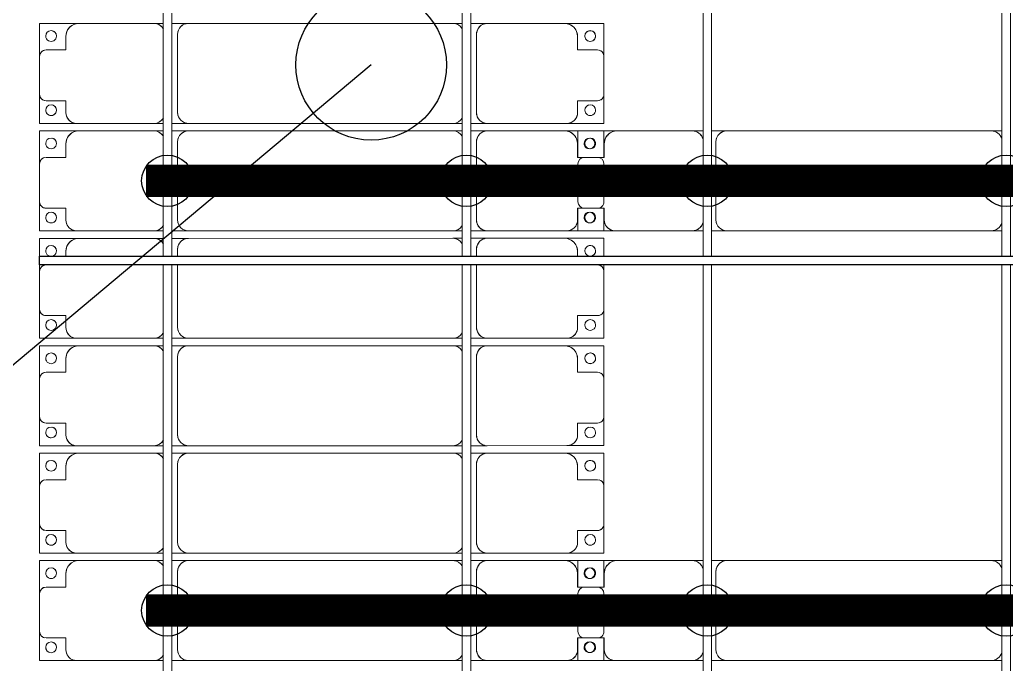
# Model space of a CAD drawing. Header units: millimetres. Extents: x -248177 to 167033, y 156986 to 268923.
# Drawn here: x -207200 to -202612, y 168500 to 171500 of the extents above; entities that cross this region are included whole.
import ezdxf

# ---------------------------------------------------------------- set-up
doc = ezdxf.new("R2010")
doc.units = ezdxf.units.MM
for name, color, linetype, lineweight in [('A-DETL-MBND', 5, 'Continuous', 9), ('A-GENM', 13, 'Continuous', 9), ('S-BEAM', 12, 'Continuous', 9)]:
    doc.layers.add(name, color=color, linetype=linetype, lineweight=lineweight)
for name, color, linetype in [('GC-BICH NEO', 6, 'Continuous'), ('GC-DAY NEO', 5, 'Continuous'), ('GC-HOP 40x60 GIA CUONG', 1, 'Continuous')]:
    doc.layers.add(name, color=color, linetype=linetype)

# ---------------------------------------------------------------- blocks, each defined once
blk = doc.blocks.new('Dầm C52 - Dầm C52-24593-BỐ TRÍ KHUNG KẾT CẤU BÈ PIN 02')
at = {"layer": 'S-BEAM', "color": 1}
for p, q in [((-48198.2, 20), (-42238.2, 20)), ((-42198.2, 20), (-38238.2, 20)), ((-42238.2, -20), (-48198.2, -20)), ((-38238.2, -20), (-42198.2, -20))]:
    blk.add_line(p, q, dxfattribs=at)
blk = doc.blocks.new('Dai phao do pin - DẢI PHAO ĐỠ PIN-V149-BỐ TRÍ KHUNG KẾT CẤU BÈ PIN 02')
at = {"layer": 'A-DETL-MBND', "color": 8}
for p, q in [((-1312.2, 241.6), (-1129.7, 241.6)), ((-1312.2, 117.8), (-1312.2, 241.6)), ((-1129.7, 241.6), (-1312.2, 241.6)), ((-779.7, 241.6), (-1129.7, 241.6)), ((-779.7, 241.6), (-730.3, 241.6)), ((-779.7, 241.6), (-730.3, 241.6)), ((-690.3, 241.6), (-620.3, 241.6)), ((-690.3, 241.6), (-620.3, 241.6)), ((610.3, 241.6), (-620.3, 241.6)), ((610.3, 241.6), (659.7, 241.6)), ((610.3, 241.6), (659.7, 241.6)), ((-670.3, 191.6), (-670.3, -173.4)), ((-1189.7, 181.6), (-1189.7, 118.2)), ((-1189.7, 118.2), (-1282.2, 118.2)), ((-1312.2, 88.2), (-1312.2, -88.2)), ((-1312.2, -223.4), (-1312.2, -117.8)), ((-1282.2, -118.2), (-1189.7, -118.2)), ((-1189.7, -118.2), (-1189.7, -173.4)), ((-1139.7, -223.4), (-1312.2, -223.4)), ((-1312.2, -223.4), (-1139.7, -223.4)), ((-1139.7, -223.4), (-779.7, -223.4)), ((-730.3, -223.4), (-779.7, -223.4)), ((-730.3, -223.4), (-779.7, -223.4)), ((-620.3, -223.4), (-690.3, -223.4)), ((-620.3, -223.4), (-690.3, -223.4)), ((-620.3, -223.4), (610.3, -223.4)), ((659.7, -223.4), (610.3, -223.4)), ((659.7, -223.4), (610.3, -223.4))]:
    blk.add_line(p, q, dxfattribs=at)
for centre, radius, start, end in [((-1129.7, 181.6), 60, 90, 180), ((-1129.7, 181.6), 60, 120, 180), ((-779.7, 191.6), 50, 15, 90), ((-779.7, 191.6), 50, 15, 75), ((-620.3, 191.6), 50, 90, 180), ((-620.3, 191.6), 50, 105, 135), ((610.3, 191.6), 50, 15, 90), ((610.3, 191.6), 50, 60, 90), ((-1258.6, 183.2), 25, 0, 180), ((-1258.6, 183.2), 25, 120, 135), ((-1258.6, 183.2), 25, 0, 75), ((-620.3, 191.6), 50, 150, 180), ((610.3, 191.6), 50, 15, 30), ((-1258.6, 183.2), 25, 180, 0), ((-1258.6, 183.2), 25, 180, 195), ((-1258.6, 183.2), 25, 225, 255), ((-1258.6, 183.2), 25, 270, 300), ((-1258.6, 183.2), 25, 330, 360), ((-1282.2, 88.2), 30, 90, 180), ((-1282.2, -88.2), 30, 180, 270), ((-1258.6, -161.8), 25, 0, 180), ((-1258.6, -161.8), 25, 180, 0), ((-1258.6, -161.8), 25, 180, 210), ((-1258.6, -161.8), 25, 105, 150), ((-1258.6, -161.8), 25, 240, 255), ((-1258.6, -161.8), 25, 0, 75), ((-1258.6, -161.8), 25, 285, 0), ((-1139.7, -173.4), 50, 180, 270), ((-1139.7, -173.4), 50, 180, 255), ((-620.3, -173.4), 50, 180, 270), ((-620.3, -173.4), 50, 180, 210), ((-779.7, -173.4), 50, 270, 345), ((-779.7, -173.4), 50, 285, 345), ((-620.3, -173.4), 50, 240, 270), ((610.3, -173.4), 50, 270, 345), ((610.3, -173.4), 50, 285, 300), ((610.3, -173.4), 50, 330, 345)]:
    blk.add_arc(centre, radius, start, end, dxfattribs=at)
blk = doc.blocks.new('Dai phao do pin - DẢI PHAO ĐỠ PIN-V150-BỐ TRÍ KHUNG KẾT CẤU BÈ PIN 02')
at = {"layer": 'A-DETL-MBND', "color": 8}
for p, q in [((-1312.2, 241.6), (-1129.7, 241.6)), ((-1312.2, 117.8), (-1312.2, 241.6)), ((-1129.7, 241.6), (-1312.2, 241.6)), ((-779.7, 241.6), (-1129.7, 241.6)), ((-779.7, 241.6), (-730.3, 241.6)), ((-779.7, 241.6), (-730.3, 241.6)), ((-690.3, 241.6), (-620.3, 241.6)), ((-690.3, 241.6), (-620.3, 241.6)), ((610.3, 241.6), (-620.3, 241.6)), ((610.3, 241.6), (659.7, 241.6)), ((610.3, 241.6), (659.7, 241.6)), ((-670.3, 191.6), (-670.3, -173.4)), ((-1189.7, 181.6), (-1189.7, 118.2)), ((-1189.7, 118.2), (-1282.2, 118.2)), ((-1312.2, 88.2), (-1312.2, -88.2)), ((-1312.2, -223.4), (-1312.2, -117.8)), ((-1282.2, -118.2), (-1189.7, -118.2)), ((-1189.7, -118.2), (-1189.7, -173.4)), ((-1139.7, -223.4), (-1312.2, -223.4)), ((-1312.2, -223.4), (-1139.7, -223.4)), ((-1139.7, -223.4), (-779.7, -223.4)), ((-730.3, -223.4), (-779.7, -223.4)), ((-730.3, -223.4), (-779.7, -223.4)), ((-620.3, -223.4), (-690.3, -223.4)), ((-620.3, -223.4), (-690.3, -223.4)), ((-620.3, -223.4), (610.3, -223.4)), ((659.7, -223.4), (610.3, -223.4)), ((659.7, -223.4), (610.3, -223.4))]:
    blk.add_line(p, q, dxfattribs=at)
for centre, radius, start, end in [((-1129.7, 181.6), 60, 90, 180), ((-1129.7, 181.6), 60, 120, 180), ((-779.7, 191.6), 50, 15, 90), ((-779.7, 191.6), 50, 15, 75), ((-620.3, 191.6), 50, 90, 180), ((-620.3, 191.6), 50, 105, 135), ((610.3, 191.6), 50, 15, 90), ((610.3, 191.6), 50, 60, 90), ((-1258.6, 183.2), 25, 0, 180), ((-1258.6, 183.2), 25, 120, 135), ((-1258.6, 183.2), 25, 0, 75), ((-620.3, 191.6), 50, 150, 180), ((610.3, 191.6), 50, 15, 30), ((-1258.6, 183.2), 25, 180, 0), ((-1258.6, 183.2), 25, 180, 195), ((-1258.6, 183.2), 25, 225, 255), ((-1258.6, 183.2), 25, 270, 300), ((-1258.6, 183.2), 25, 330, 360), ((-1282.2, 88.2), 30, 90, 180), ((-1282.2, -88.2), 30, 180, 270), ((-1258.6, -161.8), 25, 0, 180), ((-1258.6, -161.8), 25, 180, 0), ((-1258.6, -161.8), 25, 180, 210), ((-1258.6, -161.8), 25, 105, 150), ((-1258.6, -161.8), 25, 240, 255), ((-1258.6, -161.8), 25, 0, 75), ((-1258.6, -161.8), 25, 285, 0), ((-1139.7, -173.4), 50, 180, 270), ((-1139.7, -173.4), 50, 180, 255), ((-620.3, -173.4), 50, 180, 270), ((-620.3, -173.4), 50, 180, 210), ((-779.7, -173.4), 50, 270, 345), ((-779.7, -173.4), 50, 285, 345), ((-620.3, -173.4), 50, 240, 270), ((610.3, -173.4), 50, 270, 345), ((610.3, -173.4), 50, 285, 300), ((610.3, -173.4), 50, 330, 345)]:
    blk.add_arc(centre, radius, start, end, dxfattribs=at)
blk = doc.blocks.new('Dải phao đi lại kèm đỡ invester - DẢI PHAO ĐI LẠI-23457-BỐ TRÍ KHUNG KẾT CẤU BÈ PIN 02')
at = {"layer": 'A-DETL-MBND', "color": 8}
for p, q in [((8758.4, 1312.2), (8911.8, 1312.2)), ((8758.4, 1129.7), (8758.4, 1312.2)), ((8758.4, 1312.2), (8758.4, 1129.7)), ((8911.8, 1312.2), (8758.4, 1312.2)), ((9088.2, 1312.2), (8911.8, 1312.2)), ((9088.2, 1312.2), (9223.4, 1312.2)), ((9223.4, 1312.2), (9088.2, 1312.2)), ((9223.4, 1312.2), (9223.4, 1139.7)), ((9223.4, 1139.7), (9223.4, 1312.2)), ((9258.4, 1312.2), (9382.2, 1312.2)), ((9258.4, 1129.7), (9258.4, 1312.2)), ((9258.4, 1312.2), (9258.4, 1129.7)), ((9588.2, 1312.2), (9411.8, 1312.2)), ((9617.8, 1312.2), (9723.4, 1312.2)), ((9723.4, 1312.2), (9723.4, 1139.7)), ((9723.4, 1139.7), (9723.4, 1312.2)), ((9758.4, 1312.2), (9841.7, 1312.2)), ((9758.4, 1129.7), (9758.4, 1312.2)), ((9758.4, 1312.2), (9758.4, 1129.7)), ((9841.7, 1312.2), (9758.4, 1312.2)), ((9881.7, 1312.2), (9911.8, 1312.2)), ((9911.8, 1312.2), (9881.7, 1312.2)), ((10088.2, 1312.2), (9911.8, 1312.2)), ((10088.2, 1312.2), (10223.4, 1312.2)), ((10223.4, 1312.2), (10088.2, 1312.2)), ((10223.4, 1312.2), (10223.4, 1139.7)), ((10223.4, 1139.7), (10223.4, 1312.2)), ((10258.4, 1312.2), (10411.8, 1312.2)), ((10258.4, 1129.7), (10258.4, 1312.2)), ((10258.4, 1312.2), (10258.4, 1129.7)), ((10411.8, 1312.2), (10258.4, 1312.2)), ((10588.2, 1312.2), (10411.8, 1312.2)), ((10588.2, 1312.2), (10723.4, 1312.2)), ((10723.4, 1312.2), (10588.2, 1312.2)), ((10723.4, 1312.2), (10723.4, 1139.7)), ((10723.4, 1139.7), (10723.4, 1312.2)), ((10758.4, 1312.2), (10911.8, 1312.2)), ((10758.4, 1129.7), (10758.4, 1312.2)), ((10758.4, 1312.2), (10758.4, 1129.7)), ((10911.8, 1312.2), (10758.4, 1312.2)), ((11088.2, 1312.2), (10911.8, 1312.2)), ((11088.2, 1312.2), (11223.4, 1312.2)), ((11223.4, 1312.2), (11088.2, 1312.2)), ((11223.4, 1312.2), (11223.4, 1139.7)), ((11223.4, 1139.7), (11223.4, 1312.2)), ((11258.4, 1312.2), (11382.2, 1312.2)), ((11258.4, 1129.7), (11258.4, 1312.2)), ((11258.4, 1312.2), (11258.4, 1129.7)), ((11588.2, 1312.2), (11411.8, 1312.2)), ((11617.8, 1312.2), (11723.4, 1312.2)), ((11723.4, 1312.2), (11723.4, 1139.7)), ((11723.4, 1139.7), (11723.4, 1312.2)), ((8881.8, 1282.2), (8881.8, 1189.7)), ((9118.2, 1189.7), (9118.2, 1282.2)), ((9381.8, 1282.2), (9381.8, 1189.7)), ((9618.2, 1189.7), (9618.2, 1282.2)), ((9881.8, 1282.2), (9881.8, 1189.7)), ((10118.2, 1189.7), (10118.2, 1282.2)), ((10381.8, 1282.2), (10381.8, 1189.7)), ((10618.2, 1189.7), (10618.2, 1282.2)), ((10881.8, 1282.2), (10881.8, 1189.7)), ((11118.2, 1189.7), (11118.2, 1282.2)), ((11381.8, 1282.2), (11381.8, 1189.7)), ((11618.2, 1189.7), (11618.2, 1282.2)), ((8881.8, 1189.7), (8818.4, 1189.7)), ((9173.4, 1189.7), (9118.2, 1189.7)), ((9381.8, 1189.7), (9318.4, 1189.7)), ((9673.4, 1189.7), (9618.2, 1189.7)), ((9841.7, 1189.7), (9818.4, 1189.7)), ((10173.4, 1189.7), (10118.2, 1189.7)), ((10381.8, 1189.7), (10318.4, 1189.7)), ((10673.4, 1189.7), (10618.2, 1189.7)), ((10881.8, 1189.7), (10818.4, 1189.7)), ((11173.4, 1189.7), (11118.2, 1189.7)), ((11381.8, 1189.7), (11318.4, 1189.7)), ((11673.4, 1189.7), (11618.2, 1189.7)), ((8758.4, 1129.7), (8758.4, 769.7)), ((9223.4, 769.7), (9223.4, 1139.7)), ((9258.4, 1129.7), (9258.4, 769.7)), ((9723.4, 769.7), (9723.4, 1139.7)), ((9758.4, 1129.7), (9758.4, 769.7)), ((10223.4, 769.7), (10223.4, 1139.7)), ((10258.4, 1129.7), (10258.4, 769.7)), ((10723.4, 769.7), (10723.4, 1139.7)), ((10758.4, 1129.7), (10758.4, 769.7)), ((11223.4, 769.7), (11223.4, 1139.7)), ((11258.4, 1129.7), (11258.4, 769.7)), ((11723.4, 769.7), (11723.4, 1139.7)), ((8758.4, 693.2), (8758.4, 769.7)), ((8758.4, 693.2), (8758.4, 769.7)), ((9223.4, 769.7), (9223.4, 693.2)), ((9223.4, 769.7), (9223.4, 693.2)), ((9258.4, 693.2), (9258.4, 769.7)), ((9258.4, 693.2), (9258.4, 769.7)), ((9723.4, 769.7), (9723.4, 693.2)), ((9723.4, 769.7), (9723.4, 693.2)), ((9758.4, 693.2), (9758.4, 769.7)), ((9758.4, 693.2), (9758.4, 769.7)), ((10223.4, 769.7), (10223.4, 693.2)), ((10223.4, 769.7), (10223.4, 693.2)), ((10258.4, 693.2), (10258.4, 769.7)), ((10258.4, 693.2), (10258.4, 769.7)), ((10723.4, 769.7), (10723.4, 693.2)), ((10723.4, 769.7), (10723.4, 693.2)), ((10758.4, 693.2), (10758.4, 769.7)), ((10758.4, 693.2), (10758.4, 769.7)), ((11223.4, 769.7), (11223.4, 693.2)), ((11223.4, 769.7), (11223.4, 693.2)), ((11258.4, 693.2), (11258.4, 769.7)), ((11258.4, 693.2), (11258.4, 769.7)), ((11723.4, 769.7), (11723.4, 693.2)), ((11723.4, 769.7), (11723.4, 693.2)), ((8808.4, 719.7), (9173.4, 719.7)), ((9308.4, 719.7), (9673.4, 719.7)), ((9808.4, 719.7), (9841.7, 719.7)), ((9881.7, 719.7), (10173.4, 719.7)), ((10308.4, 719.7), (10673.4, 719.7)), ((10808.4, 719.7), (11173.4, 719.7)), ((11308.4, 719.7), (11673.4, 719.7)), ((8758.4, 610.3), (8758.4, 653.2)), ((8758.4, 610.3), (8758.4, 653.2)), ((9223.4, 653.2), (9223.4, 610.3)), ((9223.4, 653.2), (9223.4, 610.3)), ((9258.4, 610.3), (9258.4, 653.2)), ((9258.4, 610.3), (9258.4, 653.2)), ((9723.4, 653.2), (9723.4, 610.3)), ((9723.4, 653.2), (9723.4, 610.3)), ((9758.4, 610.3), (9758.4, 653.2)), ((9758.4, 610.3), (9758.4, 653.2)), ((10223.4, 653.2), (10223.4, 610.3)), ((10223.4, 653.2), (10223.4, 610.3)), ((10258.4, 610.3), (10258.4, 653.2)), ((10258.4, 610.3), (10258.4, 653.2)), ((10723.4, 653.2), (10723.4, 610.3)), ((10723.4, 653.2), (10723.4, 610.3)), ((10758.4, 610.3), (10758.4, 653.2)), ((10758.4, 610.3), (10758.4, 653.2)), ((11223.4, 653.2), (11223.4, 610.3)), ((11223.4, 653.2), (11223.4, 610.3)), ((11258.4, 610.3), (11258.4, 653.2)), ((11258.4, 610.3), (11258.4, 653.2)), ((11723.4, 653.2), (11723.4, 610.3)), ((11723.4, 653.2), (11723.4, 610.3)), ((8758.4, 610.3), (8758.4, -620.3)), ((9223.4, -620.3), (9223.4, 610.3)), ((9258.4, 610.3), (9258.4, -620.3)), ((9723.4, -620.3), (9723.4, 610.3)), ((9758.4, 610.3), (9758.4, -620.3)), ((10223.4, -620.3), (10223.4, 610.3)), ((10258.4, 610.3), (10258.4, -620.3)), ((10723.4, -620.3), (10723.4, 610.3)), ((10758.4, 610.3), (10758.4, -620.3)), ((11223.4, -620.3), (11223.4, 610.3)), ((11258.4, 610.3), (11258.4, -620.3)), ((11723.4, -620.3), (11723.4, 610.3)), ((8758.4, -696.8), (8758.4, -620.3)), ((8758.4, -696.8), (8758.4, -620.3)), ((9223.4, -620.3), (9223.4, -696.8)), ((9223.4, -620.3), (9223.4, -696.8)), ((9258.4, -696.8), (9258.4, -620.3)), ((9258.4, -696.8), (9258.4, -620.3)), ((9723.4, -620.3), (9723.4, -696.8)), ((9723.4, -620.3), (9723.4, -696.8)), ((9758.4, -696.8), (9758.4, -620.3)), ((9758.4, -696.8), (9758.4, -620.3)), ((10223.4, -620.3), (10223.4, -696.8)), ((10223.4, -620.3), (10223.4, -696.8)), ((10258.4, -696.8), (10258.4, -620.3)), ((10258.4, -696.8), (10258.4, -620.3)), ((10723.4, -620.3), (10723.4, -696.8)), ((10723.4, -620.3), (10723.4, -696.8)), ((10758.4, -696.8), (10758.4, -620.3)), ((10758.4, -696.8), (10758.4, -620.3)), ((11223.4, -620.3), (11223.4, -696.8)), ((11223.4, -620.3), (11223.4, -696.8)), ((11258.4, -696.8), (11258.4, -620.3)), ((11258.4, -696.8), (11258.4, -620.3)), ((11723.4, -620.3), (11723.4, -696.8)), ((11723.4, -620.3), (11723.4, -696.8)), ((8808.4, -670.3), (9173.4, -670.3)), ((9308.4, -670.3), (9673.4, -670.3)), ((9808.4, -670.3), (9841.7, -670.3)), ((9881.7, -670.3), (10173.4, -670.3)), ((10308.4, -670.3), (10673.4, -670.3)), ((10808.4, -670.3), (11173.4, -670.3)), ((11308.4, -670.3), (11673.4, -670.3)), ((8758.4, -779.7), (8758.4, -736.8)), ((8758.4, -779.7), (8758.4, -736.8)), ((8758.4, -779.7), (8758.4, -1129.7)), ((9223.4, -736.8), (9223.4, -779.7)), ((9223.4, -736.8), (9223.4, -779.7)), ((9223.4, -1139.7), (9223.4, -779.7)), ((9258.4, -779.7), (9258.4, -736.8)), ((9258.4, -779.7), (9258.4, -736.8)), ((9258.4, -779.7), (9258.4, -1129.7)), ((9723.4, -736.8), (9723.4, -779.7)), ((9723.4, -736.8), (9723.4, -779.7)), ((9723.4, -1139.7), (9723.4, -779.7)), ((9758.4, -779.7), (9758.4, -736.8)), ((9758.4, -779.7), (9758.4, -736.8)), ((9758.4, -779.7), (9758.4, -1129.7)), ((10223.4, -736.8), (10223.4, -779.7)), ((10223.4, -736.8), (10223.4, -779.7)), ((10223.4, -1139.7), (10223.4, -779.7)), ((10258.4, -779.7), (10258.4, -736.8)), ((10258.4, -779.7), (10258.4, -736.8)), ((10258.4, -779.7), (10258.4, -1129.7)), ((10723.4, -736.8), (10723.4, -779.7)), ((10723.4, -736.8), (10723.4, -779.7)), ((10723.4, -1139.7), (10723.4, -779.7)), ((10758.4, -779.7), (10758.4, -736.8)), ((10758.4, -779.7), (10758.4, -736.8)), ((10758.4, -779.7), (10758.4, -1129.7)), ((11223.4, -736.8), (11223.4, -779.7)), ((11223.4, -736.8), (11223.4, -779.7)), ((11223.4, -1139.7), (11223.4, -779.7)), ((11258.4, -779.7), (11258.4, -736.8)), ((11258.4, -779.7), (11258.4, -736.8)), ((11258.4, -779.7), (11258.4, -1129.7)), ((11723.4, -736.8), (11723.4, -779.7)), ((11723.4, -736.8), (11723.4, -779.7)), ((11723.4, -1139.7), (11723.4, -779.7)), ((8758.4, -1312.2), (8758.4, -1129.7)), ((8758.4, -1129.7), (8758.4, -1312.2)), ((9223.4, -1139.7), (9223.4, -1312.2)), ((9223.4, -1312.2), (9223.4, -1139.7)), ((9258.4, -1312.2), (9258.4, -1129.7)), ((9258.4, -1129.7), (9258.4, -1312.2)), ((9723.4, -1139.7), (9723.4, -1312.2)), ((9723.4, -1312.2), (9723.4, -1139.7)), ((9758.4, -1312.2), (9758.4, -1129.7)), ((9758.4, -1129.7), (9758.4, -1312.2)), ((10223.4, -1139.7), (10223.4, -1312.2)), ((10223.4, -1312.2), (10223.4, -1139.7)), ((10258.4, -1312.2), (10258.4, -1129.7)), ((10258.4, -1129.7), (10258.4, -1312.2)), ((10723.4, -1139.7), (10723.4, -1312.2)), ((10723.4, -1312.2), (10723.4, -1139.7)), ((10758.4, -1312.2), (10758.4, -1129.7)), ((10758.4, -1129.7), (10758.4, -1312.2)), ((11223.4, -1139.7), (11223.4, -1312.2)), ((11223.4, -1312.2), (11223.4, -1139.7)), ((11258.4, -1312.2), (11258.4, -1129.7)), ((11258.4, -1129.7), (11258.4, -1312.2)), ((11723.4, -1139.7), (11723.4, -1312.2)), ((11723.4, -1312.2), (11723.4, -1139.7)), ((8818.4, -1189.7), (8881.8, -1189.7)), ((8881.8, -1189.7), (8881.8, -1282.2)), ((9118.2, -1282.2), (9118.2, -1189.7)), ((9118.2, -1189.7), (9173.4, -1189.7)), ((9318.4, -1189.7), (9381.8, -1189.7)), ((9381.8, -1189.7), (9381.8, -1282.2)), ((9618.2, -1282.2), (9618.2, -1189.7)), ((9618.2, -1189.7), (9673.4, -1189.7)), ((9818.4, -1189.7), (9841.7, -1189.7)), ((9881.8, -1189.7), (9881.8, -1282.2)), ((10118.2, -1282.2), (10118.2, -1189.7)), ((10118.2, -1189.7), (10173.4, -1189.7)), ((10318.4, -1189.7), (10381.8, -1189.7)), ((10381.8, -1189.7), (10381.8, -1282.2)), ((10618.2, -1282.2), (10618.2, -1189.7)), ((10618.2, -1189.7), (10673.4, -1189.7)), ((10818.4, -1189.7), (10881.8, -1189.7)), ((10881.8, -1189.7), (10881.8, -1282.2)), ((11118.2, -1282.2), (11118.2, -1189.7)), ((11118.2, -1189.7), (11173.4, -1189.7)), ((11318.4, -1189.7), (11381.8, -1189.7)), ((11381.8, -1189.7), (11381.8, -1282.2)), ((11618.2, -1282.2), (11618.2, -1189.7)), ((11618.2, -1189.7), (11673.4, -1189.7)), ((8911.8, -1312.2), (8758.4, -1312.2)), ((8758.4, -1312.2), (8911.8, -1312.2)), ((8911.8, -1312.2), (9088.2, -1312.2)), ((9223.4, -1312.2), (9088.2, -1312.2)), ((9088.2, -1312.2), (9223.4, -1312.2)), ((9411.8, -1312.2), (9258.4, -1312.2)), ((9258.4, -1312.2), (9411.8, -1312.2)), ((9411.8, -1312.2), (9588.2, -1312.2)), ((9723.4, -1312.2), (9588.2, -1312.2)), ((9588.2, -1312.2), (9723.4, -1312.2)), ((9841.7, -1312.2), (9758.4, -1312.2)), ((9758.4, -1312.2), (9841.7, -1312.2)), ((9911.8, -1312.2), (9881.7, -1312.2)), ((9881.7, -1312.2), (9911.8, -1312.2)), ((9911.8, -1312.2), (10088.2, -1312.2)), ((10223.4, -1312.2), (10088.2, -1312.2)), ((10088.2, -1312.2), (10223.4, -1312.2)), ((10411.8, -1312.2), (10258.4, -1312.2)), ((10258.4, -1312.2), (10411.8, -1312.2)), ((10411.8, -1312.2), (10588.2, -1312.2)), ((10723.4, -1312.2), (10588.2, -1312.2)), ((10588.2, -1312.2), (10723.4, -1312.2)), ((10911.8, -1312.2), (10758.4, -1312.2)), ((10758.4, -1312.2), (10911.8, -1312.2)), ((10911.8, -1312.2), (11088.2, -1312.2)), ((11223.4, -1312.2), (11088.2, -1312.2)), ((11088.2, -1312.2), (11223.4, -1312.2)), ((11411.8, -1312.2), (11258.4, -1312.2)), ((11264.7, -1312.2), (11411.8, -1312.2)), ((11411.8, -1312.2), (11588.2, -1312.2)), ((11723.4, -1312.2), (11588.2, -1312.2)), ((11588.2, -1312.2), (11723.4, -1312.2))]:
    blk.add_line(p, q, dxfattribs=at)
for centre, radius, start, end in [((8911.8, 1282.2), 30, 90, 180), ((8911.8, 1282.2), 30, 105, 165), ((8911.8, 1282.2), 30, 135, 165), ((8911.8, 1282.2), 30, 135, 165), ((9088.2, 1282.2), 30, 360, 90), ((9088.2, 1282.2), 30, 60, 75), ((9088.2, 1282.2), 30, 15, 75), ((9088.2, 1282.2), 30, 60, 75), ((9088.2, 1282.2), 30, 15, 30), ((9088.2, 1282.2), 30, 15, 30), ((9411.8, 1282.2), 30, 90, 180), ((9588.2, 1282.2), 30, 360, 90), ((9911.8, 1282.2), 30, 90, 180), ((9911.8, 1282.2), 30, 105, 165), ((9911.8, 1282.2), 30, 135, 165), ((9911.8, 1282.2), 30, 135, 165), ((10088.2, 1282.2), 30, 360, 90), ((10088.2, 1282.2), 30, 60, 75), ((10088.2, 1282.2), 30, 15, 75), ((10088.2, 1282.2), 30, 60, 75), ((10088.2, 1282.2), 30, 15, 30), ((10088.2, 1282.2), 30, 15, 30), ((10411.8, 1282.2), 30, 90, 180), ((10411.8, 1282.2), 30, 105, 165), ((10411.8, 1282.2), 30, 135, 165), ((10411.8, 1282.2), 30, 135, 165), ((10588.2, 1282.2), 30, 0, 90), ((10588.2, 1282.2), 30, 60, 75), ((10588.2, 1282.2), 30, 15, 75), ((10588.2, 1282.2), 30, 60, 75), ((10588.2, 1282.2), 30, 15, 30), ((10588.2, 1282.2), 30, 15, 30), ((10911.8, 1282.2), 30, 90, 180), ((10911.8, 1282.2), 30, 105, 165), ((10911.8, 1282.2), 30, 135, 165), ((10911.8, 1282.2), 30, 135, 165), ((11088.2, 1282.2), 30, 360, 90), ((11088.2, 1282.2), 30, 60, 75), ((11088.2, 1282.2), 30, 15, 75), ((11088.2, 1282.2), 30, 60, 75), ((11088.2, 1282.2), 30, 15, 30), ((11088.2, 1282.2), 30, 15, 30), ((11411.8, 1282.2), 30, 90, 180), ((11588.2, 1282.2), 30, 360, 90), ((8816.8, 1248.6), 25, 90, 270), ((8816.8, 1248.6), 25, 90, 255), ((8816.8, 1248.6), 25, 270, 90), ((8816.8, 1248.6), 25, 300, 90), ((9161.8, 1248.6), 25, 90, 270), ((9161.8, 1248.6), 25, 90, 180), ((9161.8, 1248.6), 25, 195, 255), ((9161.8, 1248.6), 25, 270, 90), ((9161.8, 1248.6), 25, 270, 90), ((9316.8, 1248.6), 25, 90, 270), ((9316.8, 1248.6), 25, 180, 255), ((9316.8, 1248.6), 25, 90, 150), ((9316.8, 1248.6), 25, 270, 90), ((9316.8, 1248.6), 25, 75, 90), ((9316.8, 1248.6), 25, 300, 0), ((9661.8, 1248.6), 25, 90, 270), ((9661.8, 1248.6), 25, 120, 165), ((9661.8, 1248.6), 25, 195, 255), ((9661.8, 1248.6), 25, 270, 90), ((9661.8, 1248.6), 25, 60, 90), ((9661.8, 1248.6), 25, 270, 0), ((9816.8, 1248.6), 25, 90, 270), ((9816.8, 1248.6), 25, 90, 255), ((9816.8, 1248.6), 25, 270, 90), ((9816.8, 1248.6), 25, 300, 90), ((10161.8, 1248.6), 25, 90, 270), ((10161.8, 1248.6), 25, 90, 180), ((10161.8, 1248.6), 25, 195, 255), ((10161.8, 1248.6), 25, 270, 90), ((10161.8, 1248.6), 25, 270, 90), ((10316.8, 1248.6), 25, 90, 270), ((10316.8, 1248.6), 25, 90, 255), ((10316.8, 1248.6), 25, 270, 90), ((10316.8, 1248.6), 25, 300, 90), ((10661.8, 1248.6), 25, 90, 270), ((10661.8, 1248.6), 25, 90, 180), ((10661.8, 1248.6), 25, 195, 255), ((10661.8, 1248.6), 25, 270, 90), ((10661.8, 1248.6), 25, 270, 90), ((10816.8, 1248.6), 25, 90, 270), ((10816.8, 1248.6), 25, 90, 255), ((10816.8, 1248.6), 25, 270, 90), ((10816.8, 1248.6), 25, 300, 90), ((11161.8, 1248.6), 25, 90, 270), ((11161.8, 1248.6), 25, 90, 180), ((11161.8, 1248.6), 25, 195, 255), ((11161.8, 1248.6), 25, 270, 90), ((11161.8, 1248.6), 25, 270, 90), ((11316.8, 1248.6), 25, 90, 270), ((11316.8, 1248.6), 25, 180, 255), ((11316.8, 1248.6), 25, 90, 150), ((11316.8, 1248.6), 25, 270, 90), ((11316.8, 1248.6), 25, 75, 90), ((11316.8, 1248.6), 25, 300, 360), ((11661.8, 1248.6), 25, 90, 270), ((11661.8, 1248.6), 25, 120, 165), ((11661.8, 1248.6), 25, 195, 255), ((11661.8, 1248.6), 25, 270, 90), ((11661.8, 1248.6), 25, 60, 90), ((11661.8, 1248.6), 25, 270, 0), ((8816.8, 1248.6), 25, 270, 285), ((9316.8, 1248.6), 25, 270, 285), ((9816.8, 1248.6), 25, 270, 285), ((10316.8, 1248.6), 25, 270, 285), ((10816.8, 1248.6), 25, 270, 285), ((11316.8, 1248.6), 25, 270, 285), ((8818.4, 1129.7), 60, 90, 180), ((8818.4, 1129.7), 60, 90, 150), ((9173.4, 1139.7), 50, 360, 90), ((9173.4, 1139.7), 50, 15, 90), ((9318.4, 1129.7), 60, 90, 180), ((9318.4, 1129.7), 60, 90, 150), ((9673.4, 1139.7), 50, 0, 90), ((9673.4, 1139.7), 50, 15, 90), ((9818.4, 1129.7), 60, 90, 180), ((9818.4, 1129.7), 60, 90, 150), ((10173.4, 1139.7), 50, 360, 90), ((10173.4, 1139.7), 50, 15, 90), ((10318.4, 1129.7), 60, 90, 180), ((10318.4, 1129.7), 60, 90, 150), ((10673.4, 1139.7), 50, 360, 90), ((10673.4, 1139.7), 50, 15, 90), ((10818.4, 1129.7), 60, 90, 180), ((10818.4, 1129.7), 60, 90, 150), ((11173.4, 1139.7), 50, 0, 90), ((11173.4, 1139.7), 50, 15, 90), ((11318.4, 1129.7), 60, 90, 180), ((11318.4, 1129.7), 60, 90, 150), ((11673.4, 1139.7), 50, 360, 90), ((11673.4, 1139.7), 50, 15, 90), ((8808.4, 769.7), 50, 180, 270), ((8808.4, 769.7), 50, 195, 270), ((9173.4, 769.7), 50, 270, 0), ((9173.4, 769.7), 50, 270, 345), ((9308.4, 769.7), 50, 180, 270), ((9308.4, 769.7), 50, 195, 270), ((9673.4, 769.7), 50, 270, 0), ((9673.4, 769.7), 50, 270, 345), ((9808.4, 769.7), 50, 180, 270), ((9808.4, 769.7), 50, 195, 270), ((10173.4, 769.7), 50, 270, 360), ((10173.4, 769.7), 50, 270, 345), ((10308.4, 769.7), 50, 180, 270), ((10308.4, 769.7), 50, 195, 270), ((10673.4, 769.7), 50, 270, 0), ((10673.4, 769.7), 50, 270, 345), ((10808.4, 769.7), 50, 180, 270), ((10808.4, 769.7), 50, 195, 270), ((11173.4, 769.7), 50, 270, 0), ((11173.4, 769.7), 50, 270, 345), ((11308.4, 769.7), 50, 180, 270), ((11308.4, 769.7), 50, 195, 270), ((11673.4, 769.7), 50, 270, 0), ((11673.4, 769.7), 50, 270, 345), ((8808.4, 610.3), 50, 120, 180), ((9173.4, 610.3), 50, 360, 60), ((9308.4, 610.3), 50, 120, 180), ((9673.4, 610.3), 50, 360, 60), ((9808.4, 610.3), 50, 120, 180), ((10173.4, 610.3), 50, 360, 60), ((10308.4, 610.3), 50, 120, 180), ((10673.4, 610.3), 50, 360, 60), ((10808.4, 610.3), 50, 120, 180), ((11173.4, 610.3), 50, 0, 60), ((11308.4, 610.3), 50, 120, 180), ((11673.4, 610.3), 50, 360, 60), ((8808.4, 610.3), 50, 150, 180), ((9173.4, 610.3), 50, 15, 30), ((9308.4, 610.3), 50, 150, 180), ((9673.4, 610.3), 50, 15, 30), ((9808.4, 610.3), 50, 150, 180), ((10173.4, 610.3), 50, 15, 30), ((10308.4, 610.3), 50, 150, 180), ((10673.4, 610.3), 50, 15, 30), ((10808.4, 610.3), 50, 150, 180), ((11173.4, 610.3), 50, 15, 30), ((11308.4, 610.3), 50, 150, 180), ((11673.4, 610.3), 50, 15, 30), ((8808.4, -620.3), 50, 180, 270), ((8808.4, -620.3), 50, 195, 225), ((9173.4, -620.3), 50, 270, 0), ((9173.4, -620.3), 50, 330, 0), ((9308.4, -620.3), 50, 180, 270), ((9308.4, -620.3), 50, 195, 225), ((9673.4, -620.3), 50, 270, 0), ((9673.4, -620.3), 50, 330, 360), ((9808.4, -620.3), 50, 180, 270), ((9808.4, -620.3), 50, 195, 225), ((10173.4, -620.3), 50, 270, 0), ((10173.4, -620.3), 50, 330, 0), ((10308.4, -620.3), 50, 180, 270), ((10308.4, -620.3), 50, 195, 225), ((10673.4, -620.3), 50, 270, 0), ((10673.4, -620.3), 50, 330, 0), ((10808.4, -620.3), 50, 180, 270), ((10808.4, -620.3), 50, 195, 225), ((11173.4, -620.3), 50, 270, 0), ((11173.4, -620.3), 50, 330, 0), ((11308.4, -620.3), 50, 180, 270), ((11308.4, -620.3), 50, 195, 225), ((11673.4, -620.3), 50, 270, 0), ((11673.4, -620.3), 50, 330, 0), ((8808.4, -620.3), 50, 240, 270), ((9173.4, -620.3), 50, 270, 300), ((9308.4, -620.3), 50, 240, 270), ((9673.4, -620.3), 50, 270, 300), ((9808.4, -620.3), 50, 240, 270), ((10173.4, -620.3), 50, 270, 300), ((10308.4, -620.3), 50, 240, 270), ((10673.4, -620.3), 50, 270, 300), ((10808.4, -620.3), 50, 240, 270), ((11173.4, -620.3), 50, 270, 300), ((11308.4, -620.3), 50, 240, 270), ((11673.4, -620.3), 50, 270, 300), ((8808.4, -779.7), 50, 120, 180), ((8808.4, -779.7), 50, 120, 165), ((9173.4, -779.7), 50, 360, 60), ((9173.4, -779.7), 50, 15, 60), ((9308.4, -779.7), 50, 120, 180), ((9308.4, -779.7), 50, 120, 165), ((9673.4, -779.7), 50, 360, 60), ((9673.4, -779.7), 50, 15, 60), ((9808.4, -779.7), 50, 120, 180), ((9808.4, -779.7), 50, 120, 165), ((10173.4, -779.7), 50, 360, 60), ((10173.4, -779.7), 50, 15, 60), ((10308.4, -779.7), 50, 120, 180), ((10308.4, -779.7), 50, 120, 165), ((10673.4, -779.7), 50, 360, 60), ((10673.4, -779.7), 50, 15, 60), ((10808.4, -779.7), 50, 120, 180), ((10808.4, -779.7), 50, 120, 165), ((11173.4, -779.7), 50, 360, 60), ((11173.4, -779.7), 50, 15, 60), ((11308.4, -779.7), 50, 120, 180), ((11308.4, -779.7), 50, 120, 165), ((11673.4, -779.7), 50, 360, 60), ((11673.4, -779.7), 50, 15, 60), ((8818.4, -1129.7), 60, 180, 270), ((9173.4, -1139.7), 50, 270, 360), ((9318.4, -1129.7), 60, 180, 270), ((9673.4, -1139.7), 50, 270, 360), ((9818.4, -1129.7), 60, 180, 270), ((10173.4, -1139.7), 50, 270, 360), ((10318.4, -1129.7), 60, 180, 270), ((10673.4, -1139.7), 50, 270, 360), ((10818.4, -1129.7), 60, 180, 270), ((11173.4, -1139.7), 50, 270, 360), ((11318.4, -1129.7), 60, 180, 270), ((11673.4, -1139.7), 50, 270, 360), ((8818.4, -1129.7), 60, 210, 270), ((9173.4, -1139.7), 50, 270, 345), ((9318.4, -1129.7), 60, 210, 270), ((9673.4, -1139.7), 50, 270, 345), ((9818.4, -1129.7), 60, 210, 270), ((10173.4, -1139.7), 50, 270, 345), ((10318.4, -1129.7), 60, 210, 270), ((10673.4, -1139.7), 50, 270, 345), ((10818.4, -1129.7), 60, 210, 270), ((11173.4, -1139.7), 50, 270, 345), ((11318.4, -1129.7), 60, 210, 270), ((11673.4, -1139.7), 50, 270, 345), ((8816.8, -1258.6), 25, 90, 270), ((8816.8, -1258.6), 25, 90, 165), ((8816.8, -1258.6), 25, 270, 90), ((8816.8, -1258.6), 25, 60, 90), ((9161.8, -1258.6), 25, 90, 270), ((9161.8, -1258.6), 25, 90, 165), ((9161.8, -1258.6), 25, 270, 90), ((9161.8, -1258.6), 25, 15, 90), ((9316.8, -1258.6), 25, 90, 270), ((9316.8, -1258.6), 25, 90, 165), ((9316.8, -1258.6), 25, 270, 90), ((9316.8, -1258.6), 25, 60, 90), ((9661.8, -1258.6), 25, 90, 270), ((9661.8, -1258.6), 25, 90, 165), ((9661.8, -1258.6), 25, 270, 90), ((9661.8, -1258.6), 25, 15, 90), ((9816.8, -1258.6), 25, 90, 270), ((9816.8, -1258.6), 25, 90, 165), ((9816.8, -1258.6), 25, 270, 90), ((9816.8, -1258.6), 25, 60, 90), ((10161.8, -1258.6), 25, 90, 270), ((10161.8, -1258.6), 25, 90, 165), ((10161.8, -1258.6), 25, 270, 90), ((10161.8, -1258.6), 25, 15, 90), ((10316.8, -1258.6), 25, 90, 270), ((10316.8, -1258.6), 25, 90, 165), ((10316.8, -1258.6), 25, 270, 90), ((10316.8, -1258.6), 25, 60, 90), ((10661.8, -1258.6), 25, 90, 270), ((10661.8, -1258.6), 25, 90, 165), ((10661.8, -1258.6), 25, 270, 90), ((10661.8, -1258.6), 25, 15, 90), ((10816.8, -1258.6), 25, 90, 270), ((10816.8, -1258.6), 25, 90, 165), ((10816.8, -1258.6), 25, 270, 90), ((10816.8, -1258.6), 25, 60, 90), ((11161.8, -1258.6), 25, 90, 270), ((11161.8, -1258.6), 25, 90, 165), ((11161.8, -1258.6), 25, 270, 90), ((11161.8, -1258.6), 25, 15, 90), ((11316.8, -1258.6), 25, 90, 270), ((11316.8, -1258.6), 25, 90, 165), ((11316.8, -1258.6), 25, 270, 90), ((11316.8, -1258.6), 25, 60, 90), ((11661.8, -1258.6), 25, 90, 270), ((11661.8, -1258.6), 25, 90, 165), ((11661.8, -1258.6), 25, 270, 90), ((11661.8, -1258.6), 25, 15, 90), ((8816.8, -1258.6), 25, 180, 270), ((8816.8, -1258.6), 25, 270, 30), ((8911.8, -1282.2), 30, 180, 270), ((9088.2, -1282.2), 30, 270, 0), ((9161.8, -1258.6), 25, 180, 270), ((9161.8, -1258.6), 25, 270, 0), ((9316.8, -1258.6), 25, 180, 270), ((9316.8, -1258.6), 25, 270, 30), ((9411.8, -1282.2), 30, 180, 270), ((9588.2, -1282.2), 30, 270, 0), ((9661.8, -1258.6), 25, 180, 270), ((9661.8, -1258.6), 25, 270, 0), ((9816.8, -1258.6), 25, 180, 270), ((9816.8, -1258.6), 25, 270, 30), ((9911.8, -1282.2), 30, 180, 270), ((10088.2, -1282.2), 30, 270, 0), ((10161.8, -1258.6), 25, 180, 270), ((10161.8, -1258.6), 25, 270, 360), ((10316.8, -1258.6), 25, 180, 270), ((10316.8, -1258.6), 25, 270, 30), ((10411.8, -1282.2), 30, 180, 270), ((10588.2, -1282.2), 30, 270, 0), ((10661.8, -1258.6), 25, 180, 270), ((10661.8, -1258.6), 25, 270, 0), ((10816.8, -1258.6), 25, 180, 270), ((10816.8, -1258.6), 25, 270, 30), ((10911.8, -1282.2), 30, 180, 270), ((11088.2, -1282.2), 30, 270, 360), ((11161.8, -1258.6), 25, 180, 270), ((11161.8, -1258.6), 25, 270, 0), ((11316.8, -1258.6), 25, 180, 270), ((11316.8, -1258.6), 25, 270, 30), ((11411.8, -1282.2), 30, 180, 270), ((11588.2, -1282.2), 30, 270, 360), ((11661.8, -1258.6), 25, 180, 270), ((11661.8, -1258.6), 25, 270, 360), ((8911.8, -1282.2), 30, 195, 225), ((8911.8, -1282.2), 30, 195, 255), ((8911.8, -1282.2), 30, 195, 225), ((9088.2, -1282.2), 30, 285, 345), ((9088.2, -1282.2), 30, 285, 300), ((9088.2, -1282.2), 30, 285, 300), ((9088.2, -1282.2), 30, 315, 345), ((9088.2, -1282.2), 30, 315, 345), ((9411.8, -1282.2), 30, 195, 225), ((9411.8, -1282.2), 30, 195, 255), ((9411.8, -1282.2), 30, 195, 225), ((9588.2, -1282.2), 30, 285, 345), ((9588.2, -1282.2), 30, 285, 300), ((9588.2, -1282.2), 30, 285, 300), ((9588.2, -1282.2), 30, 315, 345), ((9588.2, -1282.2), 30, 315, 345), ((9911.8, -1282.2), 30, 195, 225), ((9911.8, -1282.2), 30, 195, 255), ((9911.8, -1282.2), 30, 195, 225), ((10088.2, -1282.2), 30, 285, 345), ((10088.2, -1282.2), 30, 285, 300), ((10088.2, -1282.2), 30, 285, 300), ((10088.2, -1282.2), 30, 315, 345), ((10088.2, -1282.2), 30, 315, 345), ((10411.8, -1282.2), 30, 195, 225), ((10411.8, -1282.2), 30, 195, 255), ((10411.8, -1282.2), 30, 195, 225), ((10588.2, -1282.2), 30, 285, 345), ((10588.2, -1282.2), 30, 285, 300), ((10588.2, -1282.2), 30, 285, 300), ((10588.2, -1282.2), 30, 315, 345), ((10588.2, -1282.2), 30, 315, 345), ((10911.8, -1282.2), 30, 195, 225), ((10911.8, -1282.2), 30, 195, 255), ((10911.8, -1282.2), 30, 195, 225), ((11088.2, -1282.2), 30, 285, 345), ((11088.2, -1282.2), 30, 285, 300), ((11088.2, -1282.2), 30, 285, 300), ((11088.2, -1282.2), 30, 315, 345), ((11088.2, -1282.2), 30, 315, 345), ((11411.8, -1282.2), 30, 195, 225), ((11411.8, -1282.2), 30, 195, 255), ((11411.8, -1282.2), 30, 195, 225), ((11588.2, -1282.2), 30, 285, 345), ((11588.2, -1282.2), 30, 285, 300), ((11588.2, -1282.2), 30, 285, 300), ((11588.2, -1282.2), 30, 315, 345), ((11588.2, -1282.2), 30, 315, 345)]:
    blk.add_arc(centre, radius, start, end, dxfattribs=at)
blk = doc.blocks.new('Dầm C52 - Hộp 40x60-25000-BỐ TRÍ KHUNG KẾT CẤU BÈ PIN 02')
at = {"layer": 'S-BEAM', "color": 3, "lineweight": 25}
for p, q in [((-56544.2, -20), (-56544.2, 20)), ((-56544.2, 20), (56544.2, 20)), ((56544.2, -20), (-56544.2, -20))]:
    blk.add_line(p, q, dxfattribs=at)
blk = doc.blocks.new('HOBANMONG_BEPIN 2_rvt-1-BỐ TRÍ KHUNG KẾT CẤU BÈ PIN 02')
at = {"layer": 'A-GENM', "lineweight": 9}
for name, p, rotation in [('Dải phao đi lại kèm đỡ invester - DẢI PHAO ĐI LẠI-23457-BỐ TRÍ KHUNG KẾT CẤU BÈ PIN 02', (-205795.6, 180241.2), 270.0007586098934), ('Dai phao do pin - DẢI PHAO ĐỠ PIN-V149-BỐ TRÍ KHUNG KẾT CẤU BÈ PIN 02', (-203292, 170741.3), 0.0007586094741477002), ('Dai phao do pin - DẢI PHAO ĐỠ PIN-V150-BỐ TRÍ KHUNG KẾT CẤU BÈ PIN 02', (-203292, 168741.3), 0.0007586094741477002)]:
    blk.add_blockref(name, p, dxfattribs=dict(at, rotation=rotation))
at = {"layer": 'S-BEAM', "lineweight": 9}
for name, p, rotation in [('Dầm C52 - Dầm C52-24593-BỐ TRÍ KHUNG KẾT CẤU BÈ PIN 02', (-206512.9, 212597.7), 90.00075860989138), ('Dầm C52 - Dầm C52-24593-BỐ TRÍ KHUNG KẾT CẤU BÈ PIN 02', (-205122.9, 212597.8), 90.00075860989138), ('Dầm C52 - Dầm C52-24593-BỐ TRÍ KHUNG KẾT CẤU BÈ PIN 02', (-204002.9, 212597.8), 90.00075860989138), ('Dầm C52 - Dầm C52-24593-BỐ TRÍ KHUNG KẾT CẤU BÈ PIN 02', (-202612.9, 212597.8), 90.00075860989138), ('Dầm C52 - Hộp 40x60-25000-BỐ TRÍ KHUNG KẾT CẤU BÈ PIN 02', (-150563.5, 170380.3), 0.0007586094741477002)]:
    blk.add_blockref(name, p, dxfattribs=dict(at, rotation=rotation))

msp = doc.modelspace()

# ---------------------------------------------------------------- linework, layer by layer
at = {"layer": 'GC-BICH NEO'}
msp.add_circle((-205565.7, 171289.8), 350, dxfattribs=at)
at = {"layer": 'GC-DAY NEO'}
msp.add_line((-205565.7, 171289.8), (-211696.4, 166150.3), dxfattribs=at)
at = {"layer": 'GC-HOP 40x60 GIA CUONG', "const_width": 150}
for points in [[(-206612.9, 170750.6), (-200113.8, 170750.6)], [(-206612.9, 168750.6), (-200113.8, 168750.6)]]:
    msp.add_lwpolyline(points, dxfattribs=at)
at = {"layer": 'GC-HOP 40x60 GIA CUONG'}
for centre in [(-206512.9, 170750.6), (-205122.9, 170750.6), (-204002.9, 170750.6), (-202612.9, 170750.6), (-206512.9, 168750.6), (-205122.9, 168750.6), (-204002.9, 168750.6), (-202612.9, 168750.6)]:
    msp.add_circle(centre, 120, dxfattribs=at)

# ---------------------------------------------------------------- block references
at = {"lineweight": 5}
msp.add_blockref('HOBANMONG_BEPIN 2_rvt-1-BỐ TRÍ KHUNG KẾT CẤU BÈ PIN 02', (0, 0), dxfattribs=at)

doc.saveas('drawing.dxf')
